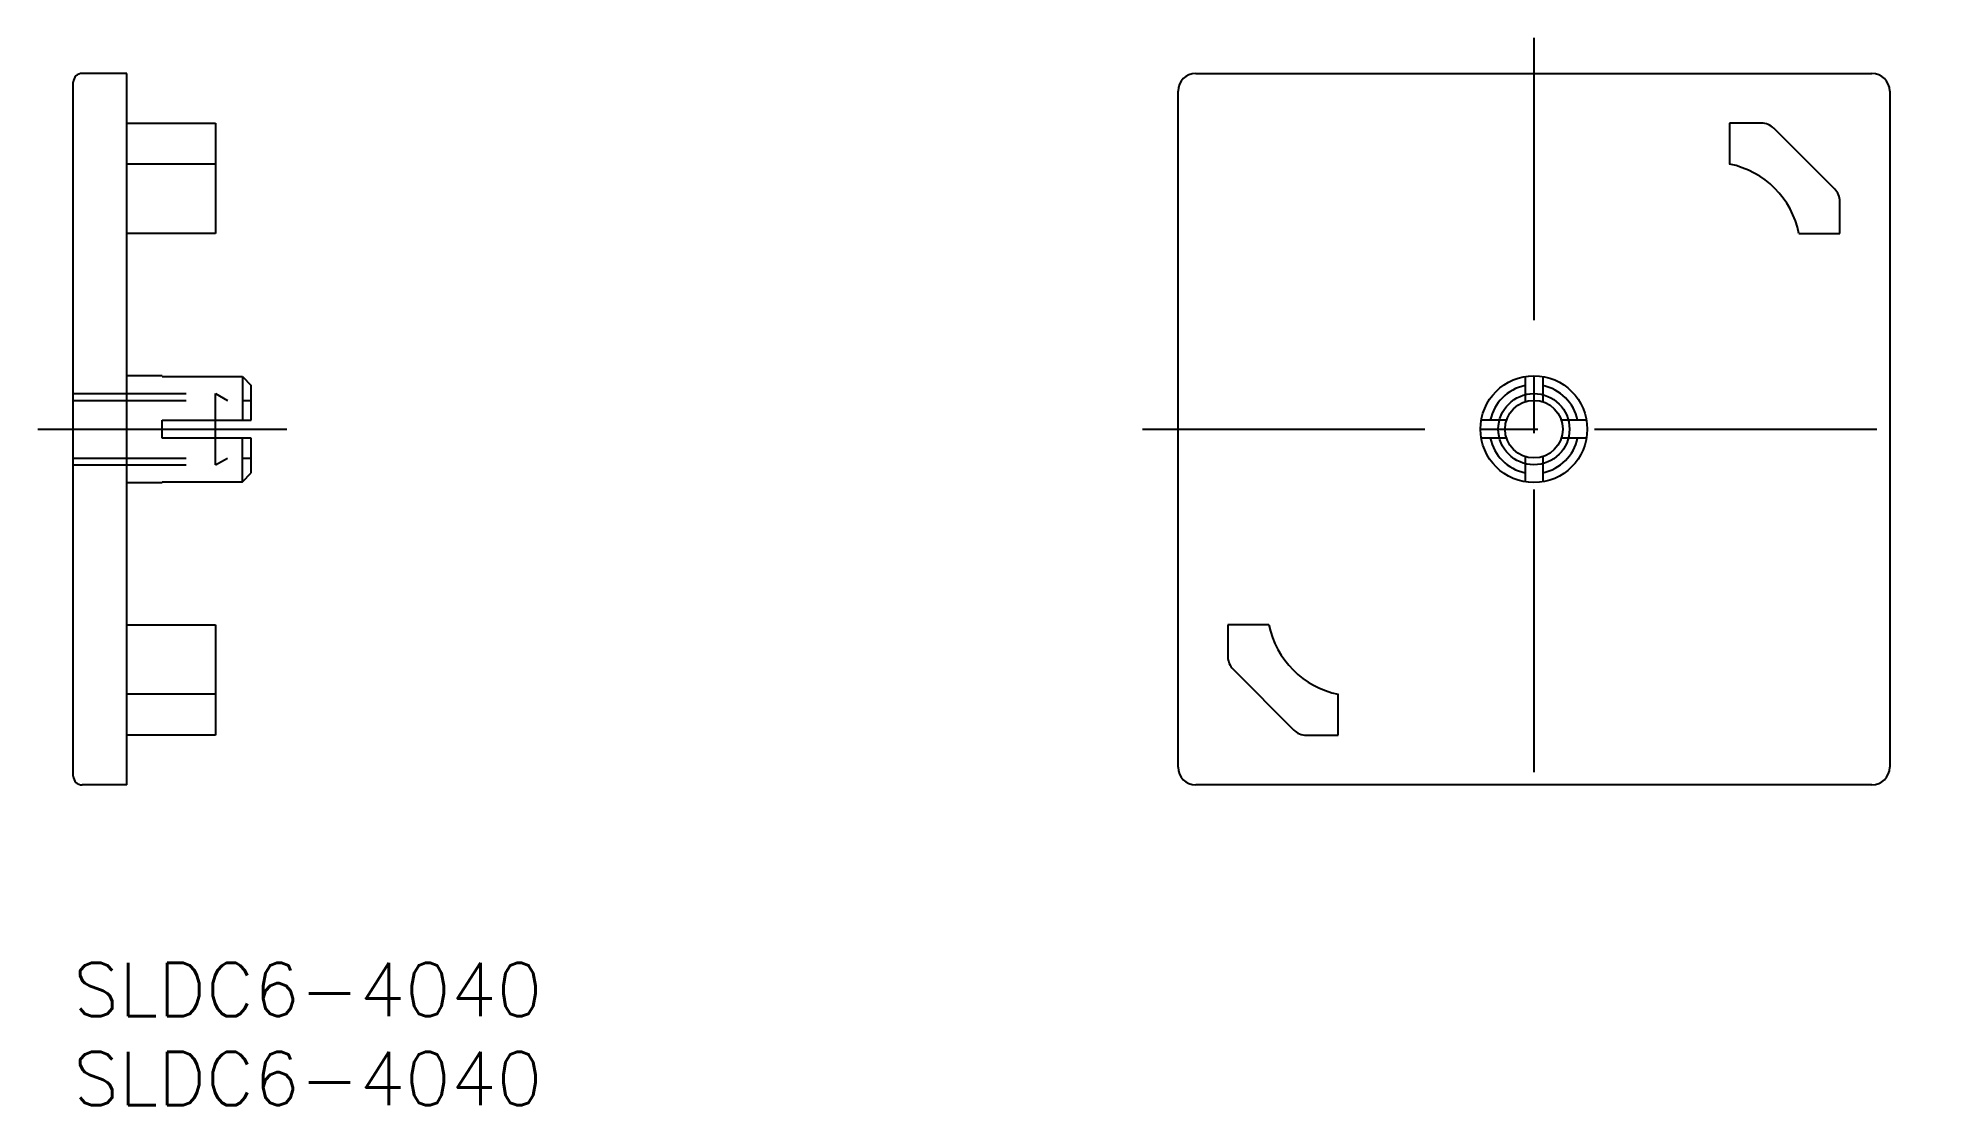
# Model space of a CAD drawing. Extents: x -2 to 104, y -8 to 52.
import ezdxf

# ---------------------------------------------------------------- set-up
doc = ezdxf.new("R2010")
doc.units = 0
doc.header["$LTSCALE"] = 0.5
doc.linetypes.add('CENTER', pattern=[50.8, 31.75, -6.35, 6.35, -6.35])
doc.linetypes.add('DASHED', pattern=[19.05, 12.7, -6.35])
for name, color, linetype in [('MSM_CENTER', 1, 'CENTER'), ('MSM_CONTINUOUS', 7, 'CONTINUOUS'), ('MSM_DASHED', 4, 'DASHED'), ('MSM_NARROW', 5, 'CONTINUOUS'), ('MSM_PART_NUMBER', 7, 'CONTINUOUS')]:
    doc.layers.add(name, color=color, linetype=linetype)
doc.styles.get("Standard").update_dxf_attribs({"font": 'txt.shx', "height": 3, "bigfont": 'bigfont.shx'})

# ---------------------------------------------------------------- blocks, each defined once
blk = doc.blocks.new('*U2')
at = {"layer": 'MSM_PART_NUMBER'}
blk.add_text('SLDC6-4040', height=3, dxfattribs=at).set_placement((0, -3))
blk = doc.blocks.new('*U3')
at = {"layer": 'MSM_PART_NUMBER'}
blk.add_text('SLDC6-4040', height=3, dxfattribs=at).set_placement((0, -8))

msp = doc.modelspace()

# ---------------------------------------------------------------- linework, layer by layer
at = {"layer": 'MSM_CENTER'}
for p, q in [((82.1, 52), (82.1, 8)), ((-2, 30), (12, 30)), ((60.1, 30), (104.1, 30))]:
    msp.add_line(p, q, dxfattribs=at)
at = {"layer": 'MSM_CONTINUOUS'}
for p, q in [((3, 50), (0.5, 50)), ((3, 10), (3, 50)), ((63.1, 50), (101.1, 50)), ((0, 10.5), (0, 49.5)), ((62.1, 11), (62.1, 49)), ((102.1, 49), (102.1, 11)), ((3, 47.2), (8, 47.2)), ((8, 47.2), (8, 41)), ((94.88, 47.2), (93.1, 47.2)), ((93.1, 47.2), (93.1, 44.9)), ((99.01, 43.49), (95.59, 46.91)), ((8, 44.9), (3, 44.9)), ((99.3, 41), (99.3, 42.79)), ((8, 41), (3, 41)), ((97, 41), (99.3, 41)), ((5, 33), (3, 33)), ((5, 32.96), (5, 33)), ((5, 32.96), (9.5, 32.96)), ((9.5, 32.96), (9.5, 30.5)), ((9.5, 32.96), (10, 32.45)), ((81.6, 32.96), (81.6, 31.54)), ((82.6, 32.96), (82.6, 31.54)), ((10, 30.5), (10, 32.45)), ((5, 29.5), (5, 30.5)), ((5, 30.5), (10, 30.5)), ((80.56, 30.5), (79.14, 30.5)), ((85.06, 30.5), (83.64, 30.5)), ((10, 29.5), (5, 29.5)), ((9.5, 27.04), (9.5, 29.5)), ((10, 27.55), (10, 29.5)), ((80.56, 29.5), (79.14, 29.5)), ((85.06, 29.5), (83.64, 29.5)), ((81.6, 28.46), (81.6, 27.04)), ((82.6, 28.46), (82.6, 27.04)), ((3, 27), (5, 27)), ((5, 27.04), (9.5, 27.04)), ((5, 27.04), (5, 27)), ((9.5, 27.04), (10, 27.55)), ((3, 19), (8, 19)), ((8, 19), (8, 12.8)), ((67.2, 19), (64.9, 19)), ((64.9, 19), (64.9, 17.21)), ((65.19, 16.51), (68.61, 13.09)), ((71.1, 12.8), (71.1, 15.1)), ((8, 12.8), (3, 12.8)), ((69.31, 12.8), (71.1, 12.8)), ((3, 10), (0.5, 10)), ((101.1, 10), (63.1, 10))]:
    msp.add_line(p, q, dxfattribs=at)
for radius in [3, 1.62]:
    msp.add_circle((82.1, 30), radius, dxfattribs=at)
for centre, radius, start, end in [((0.5, 49.5), 0.5, 90, 180), ((63.1, 49), 1, 90, 180), ((101.1, 49), 1, 0, 90), ((94.88, 46.2), 1, 45, 90), ((92.1, 40), 5, 11.5369, 78.4552), ((98.3, 42.79), 1, 0, 45), ((82.1, 30), 2.5, 101.537, 168.463), ((82.1, 30), 2.5, 11.537, 78.463), ((82.1, 30), 2.5, 191.537, 258.463), ((82.1, 30), 2.5, 281.537, 348.463), ((72.1, 20), 5, 191.5369, 258.4552), ((65.9, 17.21), 1, 180, 225), ((69.31, 13.8), 1, 225, 270), ((63.1, 11), 1, 180, 270), ((101.1, 11), 1, 270, 0), ((0.5, 10.5), 0.5, 180, 270)]:
    msp.add_arc(centre, radius, start, end, dxfattribs=at)
at = {"layer": 'MSM_DASHED'}
for p, q in [((0, 32), (8, 32)), ((8, 28), (8, 32)), ((8, 32), (8.66, 31.62)), ((0, 31.62), (10, 31.62)), ((0, 28.37), (10, 28.37)), ((0, 28), (8, 28)), ((8, 28), (8.66, 28.37)), ((8, 15.1), (3, 15.1))]:
    msp.add_line(p, q, dxfattribs=at)
at = {"layer": 'MSM_NARROW', "linetype": 'CONTINUOUS'}
msp.add_circle((82.1, 30), 2, dxfattribs=at)

# ---------------------------------------------------------------- block references
at = {"layer": 'MSM_CONTINUOUS'}
for name in ['*U2', '*U3']:
    msp.add_blockref(name, (0, 0), dxfattribs=at)

doc.saveas('drawing.dxf')
